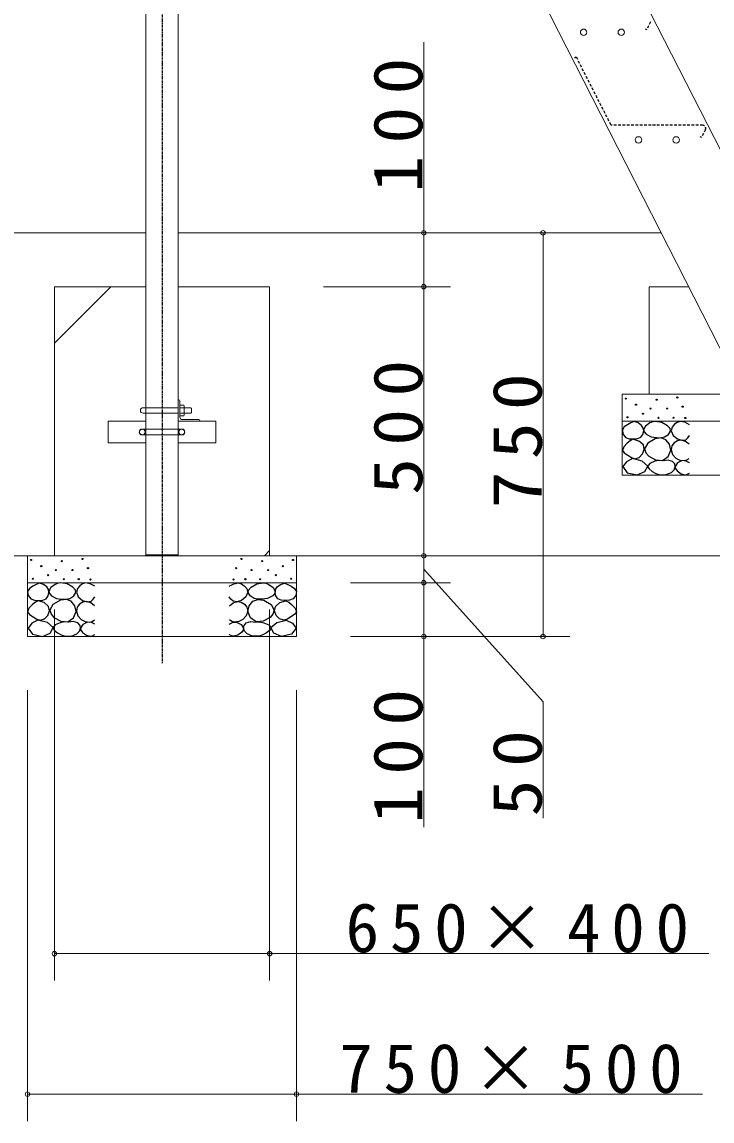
# Model space of a CAD drawing. Units: millimetres at full size. Extents: x -19540 to 0, y -2040 to 13350.
# Drawn here: x -10759 to -9477, y 1999 to 4041 of the extents above; entities that cross this region are included whole.
import ezdxf

# ---------------------------------------------------------------- set-up
doc = ezdxf.new("R2010")
doc.units = ezdxf.units.MM
doc.linetypes.add('USER2', pattern=[6, 3, -1, 1, -1])
doc.linetypes.add('USER4', pattern=[8, 5, -3])
for name, color, linetype, lineweight in [('DEFPOINTS_4', 57, 'Continuous', 13), ('線', 2, 'Continuous', 25), ('補助', 2, 'Continuous', 13)]:
    doc.layers.add(name, color=color, linetype=linetype, lineweight=lineweight)
doc.styles.add('ＭＳ ゴシック', font='')
doc.styles.get('ＭＳ ゴシック').set_extended_font_data('MS Gothic')

# ---------------------------------------------------------------- blocks, each defined once
blk = doc.blocks.new('dimension_origin')
at = {"color": 0, "linetype": 'Continuous', "lineweight": -2}
blk.add_circle((0, 0), 1.25, dxfattribs=at)
blk = doc.blocks.new('open_arrow')
at = {"color": 0, "linetype": 'Continuous', "lineweight": -2}
blk.add_lwpolyline([(7.5, 1.25), (0, 0), (7.5, -1.25)], dxfattribs=at)

msp = doc.modelspace()

# ---------------------------------------------------------------- linework, layer by layer
at = {"layer": 'DEFPOINTS_4'}
for p, q in [((-10465.771, 3329.335), (-10458.674, 3329.335)), ((-10465.771, 3329.335), (-10465.771, 3309.705)), ((-10458.674, 3329.335), (-10457.771, 3327.77)), ((-10534.271, 3324.52), (-10468.771, 3324.52)), ((-10468.771, 3314.52), (-10534.271, 3314.52)), ((-10465.771, 3324.427), (-10458.674, 3324.427)), ((-10465.771, 3314.612), (-10458.674, 3314.612)), ((-10465.771, 3309.705), (-10458.674, 3309.705)), ((-10458.674, 3309.705), (-10457.771, 3311.27)), ((-10457.771, 3327.77), (-10457.771, 3311.27)), ((-10457.771, 3324.52), (-10445.271, 3324.52)), ((-10445.271, 3314.52), (-10457.771, 3314.52)), ((-10445.271, 3324.52), (-10444.271, 3323.52)), ((-10444.271, 3315.52), (-10445.271, 3314.52)), ((-10444.271, 3323.52), (-10444.271, 3315.52)), ((-10536.021, 3284.52), (-10462.021, 3284.52)), ((-10462.021, 3274.52), (-10536.021, 3274.52))]:
    msp.add_line(p, q, dxfattribs=at)
for centre in [(-10536.021, 3279.52), (-10462.021, 3279.52)]:
    msp.add_circle(centre, 5.5, dxfattribs=at)
for centre, radius, start, end in [((-10462.924, 3326.881), 4.907, 330.00001, 29.99999), ((-10534.271, 3319.52), 5, 90, 270), ((-10471.55, 3319.52), 13.779, 339.136, 20.864), ((-10462.924, 3312.158), 4.907, 330.00001, 29.99999), ((-10536.021, 3279.52), 5, 90, 270), ((-10462.021, 3279.52), 5, 270, 90)]:
    msp.add_arc(centre, radius, start, end, dxfattribs=at)
at = {"layer": '線', "color": 20, "linetype": 'USER2'}
msp.add_line((-10499.021, 5432.708), (-10499.021, 2849.52), dxfattribs=at)
at = {"layer": '線', "color": 7, "lineweight": 13}
for p, q in [((-10299.932, 5449.524), (-9268.79, 3425.794)), ((-10529.271, 5391.224), (-10529.271, 3324.52)), ((-10468.771, 5391.224), (-10468.771, 3324.52)), ((-10447.721, 5369.524), (-9418.479, 3349.524)), ((-11510.613, 3649.524), (-10529.271, 3649.524)), ((-10531.992, 3649.524), (-10529.271, 3649.524)), ((-10468.771, 3649.524), (-9571.337, 3649.524)), ((-10699.021, 3549.52), (-10699.021, 3049.52)), ((-10699.021, 3549.52), (-10529.271, 3549.52)), ((-10468.771, 3549.52), (-10299.021, 3549.52)), ((-10299.021, 3549.52), (-10299.021, 3049.52)), ((-9593.713, 3549.524), (-9520.384, 3549.524)), ((-9593.713, 3549.524), (-9593.713, 3349.524)), ((-9643.713, 3349.524), (-9643.713, 3199.524)), ((-9143.713, 3349.524), (-9643.713, 3349.524)), ((-10468.771, 3339.52), (-10467.771, 3339.52)), ((-10468.771, 3299.52), (-10468.771, 3339.52)), ((-10465.771, 3337.52), (-10465.771, 3307.02)), ((-10529.271, 3324.52), (-10529.271, 3314.52)), ((-10529.271, 3314.52), (-10529.271, 3284.52)), ((-10468.771, 3324.52), (-10468.771, 3314.52)), ((-10468.771, 3314.52), (-10468.771, 3284.52)), ((-10599.021, 3299.52), (-10529.271, 3299.52)), ((-10599.021, 3259.52), (-10599.021, 3299.52)), ((-10428.771, 3299.52), (-10468.771, 3299.52)), ((-10468.771, 3299.52), (-10399.021, 3299.52)), ((-10461.271, 3302.52), (-10430.771, 3302.52)), ((-10428.771, 3300.52), (-10428.771, 3299.52)), ((-10399.021, 3299.52), (-10399.021, 3259.52)), ((-9143.713, 3299.524), (-9643.713, 3299.524)), ((-10529.271, 3284.52), (-10529.271, 3274.52)), ((-10529.271, 3274.52), (-10529.271, 3049.52)), ((-10468.771, 3284.52), (-10468.771, 3274.52)), ((-10468.771, 3274.52), (-10468.771, 3049.52)), ((-10599.021, 3259.52), (-10529.271, 3259.52)), ((-10468.771, 3259.52), (-10399.021, 3259.52)), ((-9143.713, 3199.524), (-9643.713, 3199.524)), ((-10749.021, 3049.52), (-10749.021, 2899.52)), ((-10249.021, 3049.52), (-10749.021, 3049.52)), ((-10468.771, 3051.52), (-10529.271, 3051.52)), ((-10529.271, 3049.52), (-10468.771, 3049.52)), ((-10249.021, 3049.52), (-10249.021, 2899.52)), ((-10249.021, 2999.52), (-10749.021, 2999.52)), ((-10249.021, 2899.52), (-10749.021, 2899.52))]:
    msp.add_line(p, q, dxfattribs=at)
at = {"layer": '線', "color": 4, "linetype": 'USER4'}
for p, q in [((-9601.205, 4028.75), (-9598.265, 4027.252)), ((-9591.064, 4041.384), (-9598.265, 4027.252)), ((-9732.329, 3974.989), (-9729.389, 3976.487)), ((-9729.389, 3976.487), (-9664.7, 3849.527)), ((-9494.148, 3849.527), (-9664.7, 3849.527)), ((-9489.159, 3841.384), (-9496.36, 3827.252)), ((-9499.3, 3828.75), (-9496.36, 3827.252))]:
    msp.add_line(p, q, dxfattribs=at)
at = {"layer": '線', "color": 7, "lineweight": 13}
for centre in [(-9715.458, 4022.227), (-9645.458, 4022.227), (-9613.552, 3822.227), (-9543.552, 3822.227)]:
    msp.add_circle(centre, 6, dxfattribs=at)
at = {"layer": '線', "color": 4, "linetype": 'USER4'}
msp.add_arc((-9494.148, 3843.927), 5.6, 333, 90, dxfattribs=at)
at = {"layer": '線', "color": 7, "lineweight": 13}
for centre, radius, start, end in [((-10467.771, 3337.52), 2, 0, 90), ((-10461.271, 3307.02), 4.5, 180, 270), ((-10430.771, 3300.52), 2, 0, 90)]:
    msp.add_arc(centre, radius, start, end, dxfattribs=at)
at = {"layer": '補助'}
for p, q in [((-10012.622, 4003.809), (-10012.622, 3546.524)), ((-10140.588, 3649.524), (-9962.622, 3649.524)), ((-10140.588, 3649.524), (-9740.85, 3649.524)), ((-9790.85, 3649.524), (-9790.85, 2899.524)), ((-10699.021, 3444.883), (-10594.384, 3549.52)), ((-10199.021, 3549.524), (-9962.622, 3549.524)), ((-10199.021, 3549.524), (-9962.622, 3549.524)), ((-10012.622, 3549.524), (-10012.622, 3049.524)), ((-11181.113, 3049.52), (-8435.439, 3049.52)), ((-10308.611, 3049.52), (-10299.021, 3059.11)), ((-10149.021, 3049.524), (-9962.622, 3049.524)), ((-10149.021, 3049.524), (-9962.622, 3049.524)), ((-10012.622, 3052.524), (-10012.622, 2996.524)), ((-10012.622, 3002.524), (-10012.622, 2545.238)), ((-10149.021, 2999.524), (-9962.622, 2999.524)), ((-10149.021, 2999.524), (-9962.622, 2999.524)), ((-10699.021, 2949.524), (-10699.021, 2260.328)), ((-10299.021, 2949.524), (-10299.021, 2260.328)), ((-10149.021, 2899.524), (-9962.622, 2899.524)), ((-10149.021, 2899.524), (-9740.85, 2899.524)), ((-10749.021, 2799.524), (-10749.021, 1999.26)), ((-10249.021, 2799.524), (-10249.021, 1999.26)), ((-9482.944, 2310.328), (-10699.021, 2310.328)), ((-9494.783, 2049.26), (-10749.021, 2049.26))]:
    msp.add_line(p, q, dxfattribs=at)
at = {"layer": '補助', "lineweight": 25}
for points in [[(-9621.264, 3298.926), (-9627.726, 3296.385), (-9633.938, 3292.906), (-9639.796, 3288.868), (-9643.443, 3283.4), (-9642.431, 3275.818), (-9637.424, 3269.459), (-9630.558, 3266.869), (-9622.848, 3266.607), (-9615.236, 3267.212), (-9608.907, 3269.776), (-9605.154, 3275.062), (-9603.837, 3281.499), (-9604.686, 3286.705), (-9607.64, 3291.638), (-9613.799, 3296.466)], [(-9581.84, 3299.016), (-9586.744, 3298.4), (-9592.381, 3296.314), (-9600.353, 3290.526), (-9604.004, 3283.61), (-9603.13, 3279.647), (-9599.409, 3275.23), (-9589.918, 3270.458), (-9579.948, 3269.014), (-9572.598, 3268.841), (-9565.082, 3270.365), (-9557.483, 3274.98), (-9553.729, 3281.177), (-9554.698, 3285.83), (-9559.405, 3291.178), (-9570.074, 3297.384)], [(-9594.544, 3234.686), (-9581.955, 3227.83), (-9568.595, 3226.848), (-9558.312, 3234.302), (-9553.459, 3246.039), (-9555.74, 3256.817), (-9562.649, 3264.959), (-9571.474, 3268.393), (-9582.651, 3267.122), (-9596.405, 3259.067), (-9602.382, 3248.201), (-9599.747, 3241.007)], [(-9623.799, 3265.973), (-9629.128, 3263.181), (-9634.571, 3259.003), (-9641.02, 3252.183), (-9643.443, 3245.378), (-9639.816, 3240.551), (-9633.304, 3236.19), (-9626.667, 3231.902), (-9619.997, 3229.853), (-9612.352, 3232.299), (-9606.055, 3238.724), (-9602.949, 3247.002), (-9604.471, 3255.518), (-9612.629, 3262.768)], [(-9624.618, 3230.041), (-9635.937, 3224.022), (-9642.748, 3215.206), (-9634.262, 3203.937), (-9615.827, 3199.823), (-9601.473, 3205.933), (-9596.048, 3216.305), (-9606.83, 3225.414)], [(-9567.514, 3225.896), (-9575.049, 3226.523), (-9583.191, 3225.086), (-9592.119, 3221.028), (-9596.436, 3215.625), (-9593.749, 3210.943), (-9587.787, 3206.435), (-9581.308, 3202.592), (-9574.001, 3200.218), (-9562.153, 3200.452), (-9551.837, 3204.543), (-9547.134, 3209.351), (-9545.08, 3215.085), (-9546.139, 3220.233), (-9550.215, 3224.815), (-9558.614, 3227.355)], [(-10726.572, 2998.922), (-10733.034, 2996.381), (-10739.246, 2992.902), (-10745.104, 2988.864), (-10748.751, 2983.396), (-10747.739, 2975.814), (-10742.732, 2969.455), (-10735.866, 2966.865), (-10728.156, 2966.603), (-10720.544, 2967.208), (-10714.215, 2969.772), (-10710.462, 2975.058), (-10709.145, 2981.495), (-10709.994, 2986.701), (-10712.948, 2991.634), (-10719.107, 2996.462)], [(-10687.148, 2999.013), (-10692.052, 2998.396), (-10697.689, 2996.31), (-10705.661, 2990.522), (-10709.312, 2983.606), (-10708.438, 2979.644), (-10704.717, 2975.227), (-10695.226, 2970.454), (-10685.256, 2969.01), (-10677.906, 2968.837), (-10670.39, 2970.361), (-10662.791, 2974.976), (-10659.037, 2981.173), (-10660.006, 2985.826), (-10664.713, 2991.174), (-10675.382, 2997.38)], [(-10310.893, 2999.013), (-10305.989, 2998.396), (-10300.352, 2996.31), (-10292.381, 2990.522), (-10288.729, 2983.606), (-10289.603, 2979.644), (-10293.324, 2975.227), (-10302.815, 2970.454), (-10312.785, 2969.01), (-10320.136, 2968.837), (-10327.652, 2970.361), (-10335.25, 2974.976), (-10339.004, 2981.173), (-10338.035, 2985.826), (-10333.328, 2991.174), (-10322.66, 2997.38)], [(-10271.469, 2998.922), (-10265.007, 2996.381), (-10258.795, 2992.902), (-10252.937, 2988.864), (-10249.29, 2983.396), (-10250.302, 2975.814), (-10255.31, 2969.455), (-10262.176, 2966.865), (-10269.885, 2966.603), (-10277.497, 2967.208), (-10283.827, 2969.772), (-10287.579, 2975.058), (-10288.896, 2981.495), (-10288.048, 2986.701), (-10285.094, 2991.634), (-10278.934, 2996.462)], [(-10729.107, 2965.969), (-10734.436, 2963.177), (-10739.879, 2958.999), (-10746.328, 2952.179), (-10748.751, 2945.374), (-10745.124, 2940.547), (-10738.612, 2936.186), (-10731.975, 2931.898), (-10725.305, 2929.849), (-10717.66, 2932.295), (-10711.363, 2938.721), (-10708.257, 2946.998), (-10709.779, 2955.514), (-10717.937, 2962.764)], [(-10699.852, 2934.682), (-10687.263, 2927.826), (-10673.903, 2926.844), (-10663.62, 2934.298), (-10658.767, 2946.035), (-10661.048, 2956.813), (-10667.957, 2964.955), (-10676.782, 2968.389), (-10687.959, 2967.118), (-10701.713, 2959.063), (-10707.69, 2948.197), (-10705.055, 2941.004)], [(-10298.189, 2934.682), (-10310.778, 2927.826), (-10324.138, 2926.844), (-10334.422, 2934.298), (-10339.274, 2946.035), (-10336.994, 2956.813), (-10330.084, 2964.955), (-10321.259, 2968.389), (-10310.083, 2967.118), (-10296.328, 2959.063), (-10290.351, 2948.197), (-10292.987, 2941.004)], [(-10268.935, 2965.969), (-10263.606, 2963.177), (-10258.162, 2958.999), (-10251.713, 2952.179), (-10249.29, 2945.374), (-10252.918, 2940.547), (-10259.429, 2936.186), (-10266.066, 2931.898), (-10272.736, 2929.849), (-10280.381, 2932.295), (-10286.678, 2938.721), (-10289.784, 2946.998), (-10288.262, 2955.514), (-10280.104, 2962.764)], [(-10729.926, 2930.037), (-10741.245, 2924.018), (-10748.056, 2915.202), (-10739.57, 2903.933), (-10721.135, 2899.819), (-10706.781, 2905.929), (-10701.356, 2916.301), (-10712.138, 2925.41)], [(-10672.822, 2925.892), (-10680.357, 2926.519), (-10688.499, 2925.082), (-10697.427, 2921.024), (-10701.744, 2915.621), (-10699.057, 2910.939), (-10693.095, 2906.431), (-10686.616, 2902.588), (-10679.309, 2900.214), (-10667.461, 2900.448), (-10657.145, 2904.539), (-10652.442, 2909.347), (-10650.388, 2915.081), (-10651.447, 2920.229), (-10655.523, 2924.811), (-10663.922, 2927.351)], [(-10325.219, 2925.892), (-10317.684, 2926.519), (-10309.542, 2925.082), (-10300.614, 2921.024), (-10296.297, 2915.621), (-10298.984, 2910.939), (-10304.947, 2906.431), (-10311.425, 2902.588), (-10318.732, 2900.214), (-10330.581, 2900.448), (-10340.896, 2904.539), (-10345.6, 2909.347), (-10347.653, 2915.081), (-10346.594, 2920.229), (-10342.518, 2924.811), (-10334.119, 2927.351)], [(-10268.115, 2930.037), (-10256.796, 2924.018), (-10249.985, 2915.202), (-10258.471, 2903.933), (-10276.906, 2899.819), (-10291.26, 2905.929), (-10296.685, 2916.301), (-10285.904, 2925.41)]]:
    msp.add_lwpolyline(points, close=True, dxfattribs=at)
for points in [[(-9518.713, 3292.822), (-9527.14, 3297.678), (-9535.823, 3299.159), (-9541.442, 3297.471), (-9546.595, 3293.773), (-9551.067, 3288.464), (-9552.933, 3281.733), (-9549.264, 3272.962), (-9541.209, 3266.524), (-9532.91, 3264.145), (-9525.683, 3265.257), (-9521.633, 3268.633), (-9518.713, 3273.178)], [(-9519.029, 3256.702), (-9526.17, 3262.164), (-9534.238, 3264.623), (-9540.943, 3263.399), (-9546.912, 3259.553), (-9551.305, 3253.772), (-9552.933, 3246.563), (-9550.268, 3237.954), (-9544.061, 3231.037), (-9536.421, 3227.165), (-9528.852, 3226.284), (-9523.698, 3227.723), (-9519.029, 3230.403)], [(-9518.713, 3222.165), (-9524.731, 3225.484), (-9532.02, 3226.284), (-9540.737, 3221.951), (-9545.011, 3215.194), (-9544.399, 3211.524), (-9541.526, 3207.273), (-9534.363, 3201.802), (-9526.951, 3199.986), (-9522.654, 3201.037), (-9518.713, 3203.154)], [(-10624.021, 2992.819), (-10632.448, 2997.674), (-10641.131, 2999.156), (-10646.75, 2997.467), (-10651.903, 2993.769), (-10656.375, 2988.46), (-10658.241, 2981.729), (-10654.572, 2972.958), (-10646.517, 2966.52), (-10638.218, 2964.141), (-10630.991, 2965.253), (-10626.941, 2968.629), (-10624.021, 2973.174)], [(-10374.021, 2992.819), (-10365.593, 2997.674), (-10356.911, 2999.156), (-10351.291, 2997.467), (-10346.138, 2993.769), (-10341.666, 2988.46), (-10339.801, 2981.729), (-10343.469, 2972.958), (-10351.524, 2966.52), (-10359.823, 2964.141), (-10367.05, 2965.253), (-10371.1, 2968.629), (-10374.021, 2973.174)], [(-10624.337, 2956.698), (-10631.478, 2962.16), (-10639.546, 2964.619), (-10646.251, 2963.395), (-10652.22, 2959.549), (-10656.613, 2953.768), (-10658.241, 2946.559), (-10655.576, 2937.95), (-10649.369, 2931.033), (-10641.729, 2927.161), (-10634.16, 2926.28), (-10629.006, 2927.72), (-10624.337, 2930.399)], [(-10373.704, 2956.698), (-10366.563, 2962.16), (-10358.495, 2964.619), (-10351.79, 2963.395), (-10345.821, 2959.549), (-10341.428, 2953.768), (-10339.801, 2946.559), (-10342.465, 2937.95), (-10348.673, 2931.033), (-10356.312, 2927.161), (-10363.881, 2926.28), (-10369.035, 2927.72), (-10373.704, 2930.399)], [(-10624.021, 2922.161), (-10630.039, 2925.48), (-10637.328, 2926.28), (-10646.045, 2921.947), (-10650.319, 2915.191), (-10649.707, 2911.52), (-10646.834, 2907.269), (-10639.671, 2901.798), (-10632.259, 2899.982), (-10627.962, 2901.033), (-10624.021, 2903.15)], [(-10374.021, 2922.161), (-10368.003, 2925.48), (-10360.713, 2926.28), (-10351.997, 2921.947), (-10347.722, 2915.191), (-10348.335, 2911.52), (-10351.207, 2907.269), (-10358.37, 2901.798), (-10365.783, 2899.982), (-10370.079, 2901.033), (-10374.021, 2903.15)]]:
    msp.add_lwpolyline(points, dxfattribs=at)
at = {"layer": '補助'}
msp.add_lwpolyline([(-10012.622, 3024.524), (-9790.85, 2778.071), (-9790.85, 2561.881)], dxfattribs=at)
at = {"layer": '補助', "lineweight": 25}
for centre in [(-9637.106, 3341.7), (-9618.096, 3330.294), (-9579.757, 3339.482), (-9541.296, 3343.615), (-9605.105, 3313.501), (-9591.163, 3323.006), (-9560.217, 3323.073), (-9531.295, 3326.587), (-9633.938, 3306.847), (-9576.271, 3305.896), (-9548.594, 3306.044), (-9526.429, 3305.503), (-10646.604, 3043.611), (-10351.438, 3043.611), (-10742.414, 3041.696), (-10723.404, 3030.29), (-10696.471, 3023.002), (-10685.065, 3039.479), (-10665.525, 3023.069), (-10636.603, 3026.583), (-10361.438, 3026.583), (-10332.517, 3023.069), (-10312.976, 3039.479), (-10301.57, 3023.002), (-10274.638, 3030.29), (-10255.627, 3041.696), (-10739.246, 3006.843), (-10710.413, 3013.497), (-10681.579, 3005.892), (-10653.902, 3006.04), (-10631.737, 3005.5), (-10366.304, 3005.5), (-10344.14, 3006.04), (-10316.462, 3005.892), (-10287.628, 3013.497), (-10258.795, 3006.843)]:
    msp.add_circle(centre, 1, dxfattribs=at)

# ---------------------------------------------------------------- block references
at = {"layer": '補助'}
for name, p, xscale, yscale, rotation in [('dimension_origin', (-10012.622, 3649.524), 3.33, 3.33, 90), ('dimension_origin', (-9790.85, 3649.524), 3.33, 3.33, 270), ('dimension_origin', (-10012.622, 3549.524), 3.33, 3.33, 270), ('dimension_origin', (-10012.622, 3549.524), 3.33, 3.33, 270), ('dimension_origin', (-10012.622, 3049.524), 3.33, 3.33, 90), ('dimension_origin', (-10012.622, 3049.524), 3.33, 3.33, 90), ('open_arrow', (-10012.622, 3024.524), 0.001, 0.001, 312), ('dimension_origin', (-10012.622, 2999.524), 3.33, 3.33, 270), ('dimension_origin', (-10012.622, 2999.524), 3.33, 3.33, 90), ('dimension_origin', (-10012.622, 2899.524), 3.33, 3.33, 270), ('dimension_origin', (-9790.85, 2899.524), 3.33, 3.33, 90), ('dimension_origin', (-10299.021, 2310.328), 3.33, 3.33, 180), ('dimension_origin', (-10249.021, 2049.26), 3.33, 3.33, 180)]:
    msp.add_blockref(name, p, dxfattribs=dict(at, xscale=xscale, yscale=yscale, rotation=rotation))
at = {"layer": '補助', "xscale": 3.33, "yscale": 3.33}
for p in [(-10699.021, 2310.328), (-10749.021, 2049.26)]:
    msp.add_blockref('dimension_origin', p, dxfattribs=at)

# ---------------------------------------------------------------- texts
at = {"layer": '補助', "char_height": 91.64, "attachment_point": 8, "rotation": 90, "style": 'ＭＳ ゴシック'}
for s, insert in [('\\T1.33;\\W1.1;100', (-10013.622, 3860.952)), ('\\T1.33;\\W1.1;500', (-10013.622, 3299.524)), ('\\T1.33;\\W1.1;750', (-9791.85, 3274.524)), ('\\T1.33;\\W1.1;100', (-10013.622, 2688.095)), ('\\T1.34;\\W1.1;50', (-9791.85, 2657.119))]:
    msp.add_mtext(s, dxfattribs=dict(at, insert=insert))
at = {"layer": '補助', "char_height": 91.64, "attachment_point": 8, "style": 'ＭＳ ゴシック'}
for s, insert in [('\\T1.32;650×400', (-9828.659, 2311.328)), ('\\T1.32;750×500', (-9840.497, 2050.26))]:
    msp.add_mtext(s, dxfattribs=dict(at, insert=insert))

doc.saveas('drawing.dxf')
